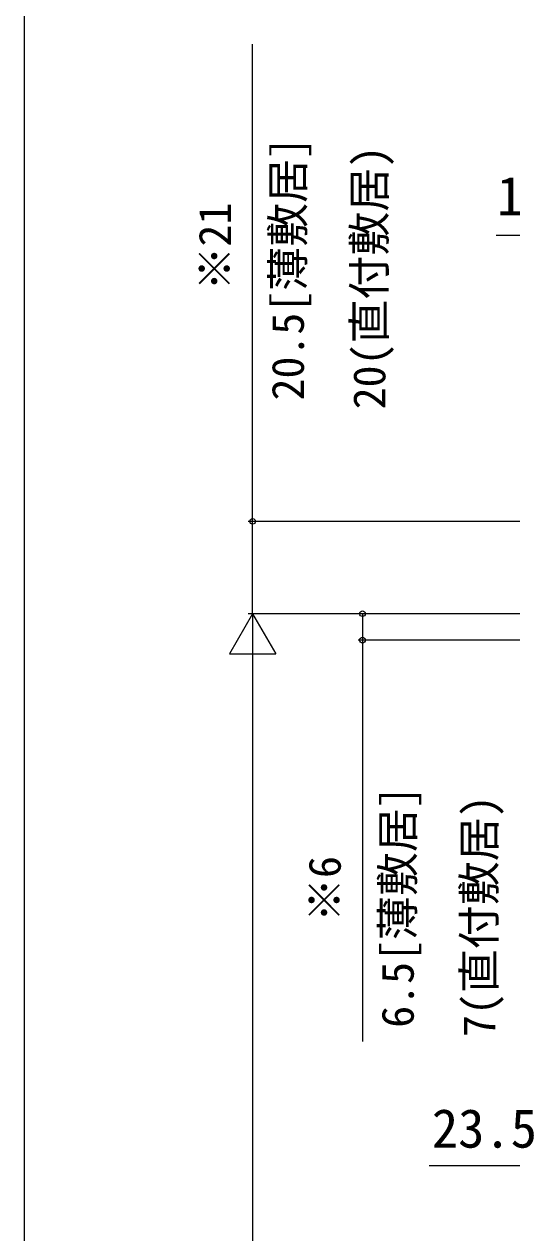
# Model space of a CAD drawing. Units: millimetres, scale not verified. Extents: x -525 to 525, y -783 to 779.
# Drawn here: x -525 to -414, y 321.8 to 596.7 of the extents above; entities that cross this region are included whole.
import ezdxf
from ezdxf.enums import TextEntityAlignment as Align

# ---------------------------------------------------------------- set-up
doc = ezdxf.new("R2010")
doc.units = ezdxf.units.MM
doc.header["$LTSCALE"] = 4
doc.layers.add('0-8_YKK_D', color=6, linetype='Continuous')
doc.layers.add('0-9_YKK_ZWAK', color=7, linetype='Continuous')
doc.styles.add('ＭＳ ゴシック', font='')
doc.styles.get('ＭＳ ゴシック').set_extended_font_data('MS Gothic')

msp = doc.modelspace()

# ---------------------------------------------------------------- linework, layer by layer
at = {"layer": '0-8_YKK_D'}
for p, q in [((-385.001, 483.597), (-474.003, 483.597)), ((-473.003, 462.597), (-478.253, 453.504)), ((-304.001, 462.597), (-474.003, 462.597)), ((-304.001, 462.597), (-474.003, 462.597)), ((-473.003, 462.597), (-467.753, 453.504)), ((-473.003, 462.597), (-473.003, 444.411)), ((-304.001, 462.597), (-449.003, 462.597)), ((-307.901, 456.597), (-449.003, 456.597)), ((-478.253, 453.504), (-467.753, 453.504)), ((-473.003, 452.097), (-473.003, 169.1))]:
    msp.add_line(p, q, dxfattribs=at)
for points in [[(-473.003, 462.597), (-473.003, 483.597), (-473.003, 592.107)], [(-371.501, 548.597), (-384.001, 548.597), (-417.551, 548.597)], [(-448.003, 462.597), (-448.003, 456.597), (-448.003, 365.287)], [(-375.813, 337.014), (-399.315, 337.014), (-432.82, 337.014)]]:
    msp.add_lwpolyline(points, dxfattribs=at)
for centre in [(-473.003, 483.597), (-448.003, 462.597), (-448.003, 456.597)]:
    msp.add_circle(centre, 0.637, dxfattribs=at)
at = {"layer": '0-9_YKK_ZWAK'}
msp.add_line((-525, 746.6), (-525, -783.4), dxfattribs=at)

# ---------------------------------------------------------------- texts
at = {"layer": '0-8_YKK_D', "style": 'ＭＳ ゴシック'}
for s, p in [('20.5[薄敷居]', (-459.128, 511.102)), ('20(直付敷居)', (-440.587, 509.085)), ('※21', (-475.742, 536.102)), ('6.5[薄敷居]', (-434.128, 368.423)), ('7(直付敷居)', (-415.587, 366.321)), ('※6', (-450.742, 392.486))]:
    msp.add_text(s, height=7.331, rotation=90, dxfattribs=at).set_placement(p, align=Align.BOTTOM_LEFT)
for s, p in [('12.5', (-417.392, 550.597)), ('23.5', (-432.206, 338.514))]:
    msp.add_text(s, height=8.798, dxfattribs=at).set_placement(p, align=Align.BOTTOM_LEFT)

doc.saveas('drawing.dxf')
